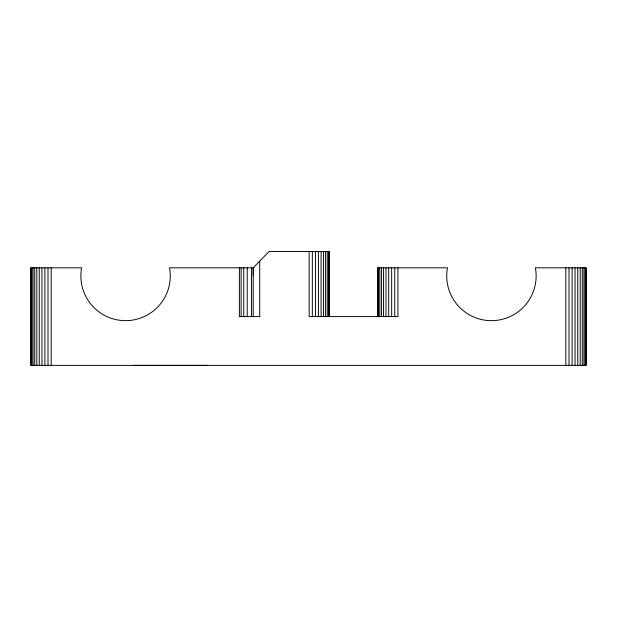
<?xml version="1.0" encoding="UTF-8"?>
<svg xmlns="http://www.w3.org/2000/svg" width="617" height="617" viewBox="0 0 617 617"><rect width="100%" height="100%" fill="white"/><g stroke="black" fill="none" stroke-linecap="round" stroke-linejoin="round"><path stroke-width="0.93" d="M253.217 316.598L253.217 267.817L269.066 251.551L329.478 251.551L329.416 316.598M253.988 267.817L169.521 267.817L169.899 270.107A44.717 44.717 0 0 1 125.567 320.663A44.717 44.717 0 0 1 81.236 270.107L81.614 267.817L30.85 267.817L30.85 365.38L586.15 365.38L586.15 267.817L535.386 267.817L535.764 270.107A44.717 44.717 0 0 1 491.433 320.663A44.717 44.717 0 0 1 447.101 270.107L447.479 267.817L377.604 267.817L377.604 316.598M259.873 316.598L239.396 316.598L239.396 267.817M206.872 365.38L133.611 365.38M253.217 267.817L253.286 275.467M585.903 267.817L585.903 365.38M585.155 267.817L585.155 365.38M583.937 267.817L583.937 365.38M582.271 267.817L582.271 365.38M580.196 267.817L580.196 365.38M577.774 267.817L577.774 365.38M575.052 267.817L575.052 365.38M572.106 267.817L572.106 365.38M569.005 267.817L569.005 365.38M565.828 267.817L565.828 365.38M397.934 267.817L397.934 316.598L309.156 316.598L309.156 251.551M394.757 267.817L394.757 316.598M391.656 267.817L391.656 316.598M388.702 267.817L388.702 316.598M385.987 267.817L385.987 316.598M383.558 267.817L383.558 316.598M381.491 267.817L381.491 316.598M379.825 267.817L379.825 316.598M378.599 267.817L378.599 316.598M377.859 267.817L377.859 316.598M329.231 251.551L329.231 316.598M328.483 251.551L328.483 316.598M327.265 251.551L327.265 316.598M325.599 251.551L325.599 316.598M323.524 251.551L323.524 316.598M321.102 251.551L321.102 316.598M318.38 251.551L318.38 316.598M315.434 251.551L315.434 316.598M312.333 251.551L312.333 316.598M259.718 261.145L259.718 316.598M251.505 267.817L251.505 316.598M247.24 267.817L247.24 316.598M243.754 267.817L243.754 316.598M241.116 267.817L241.116 316.598M51.172 267.817L51.172 365.38M47.995 267.817L47.995 365.38M44.894 267.817L44.894 365.38M41.948 267.817L41.948 365.38M39.226 267.817L39.226 365.38M36.804 267.817L36.804 365.38M34.729 267.817L34.729 365.38M33.063 267.817L33.063 365.38M31.845 267.817L31.845 365.38M31.097 267.817L31.097 365.38"/></g></svg>
